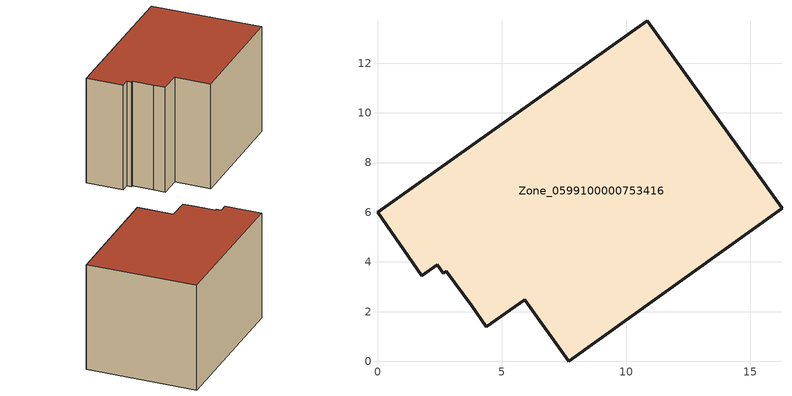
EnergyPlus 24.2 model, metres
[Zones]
Zone_0599100000753416
 floor ground (C_G): 3.8,2.23 2.76,3.63 2.65,3.55 2.4,3.88 1.79,3.45 0,6 10.85,13.71 16.27,6.16 7.69,0 5.92,2.47 4.38,1.4 z0
 wall outside (C_F): 10.85,13.71 0,6 1.79,3.45 2.4,3.88 2.65,3.55 2.76,3.63 3.8,2.23 4.38,1.4 5.92,2.47 7.69,0 16.27,6.16 10.85,13.71 z0:9.17
 roof outside (C_R): 2.76,3.63 3.8,2.23 4.38,1.4 5.92,2.47 7.69,0 16.27,6.16 10.85,13.71 0,6 1.79,3.45 2.4,3.88 2.65,3.55 z9.17
[BUILDING]
Pand.0599100000753416: North Axis=0; Terrain=City; Loads Convergence Tolerance Value=0.04; Temperature Convergence Tolerance Value=0.4; Solar Distribution=FullExterior; Maximum Number of Warmup Days=25; Minimum Number of Warmup Days=1
[Site:Location]
Rotterdam.The.Hague.AP_ZH_NLD Design_Conditions: Latitude=51.96; Longitude=4.45; Time Zone=1; Elevation=-4.5
[SITE:GROUNDTEMPERATURE:BUILDINGSURFACE]
18, 18, 18, 18, 18, 18, 18, 18, 18, 18, 18, 18
[MATERIAL] Thermal Absorptance=0.9; Solar Absorptance=0.7; Visible Absorptance=0.7
Name | Roughness | Thickness | Conductivity | Density | Specific Heat
G.TI.2006-2014 | MediumSmooth | 0.15 | 0.06 | 540 | 1210
F.TI.2006-2014 | Rough | 0.3 | 0.12 | 1920 | 840
R.TI.2006-2014 | MediumRough | 0.2 | 0.08 | 1500 | 1000
[CONSTRUCTION]
C_G: G.TI.2006-2014
C_F: F.TI.2006-2014
C_R: R.TI.2006-2014
[ZONE]
Zone_0599100000753416: Type=1; Multiplier=1; Ceiling Height=Autocalculate; Volume=Autocalculate; Floor Area=autocalculate; Part of Total Floor Area=Yes
[ZONEINFILTRATION:DESIGNFLOWRATE]
Infil_Zone_0599100000753416: Zone or ZoneList or Space or SpaceList=Zone_0599100000753416; Schedule=AlwaysOn; Design Flow Rate Calculation Method=Flow/Area; Flow Rate per Floor Area=0.0015; Constant Term Coefficient=1; Temperature Term Coefficient=0; Velocity Term Coefficient=0; Velocity Squared Term Coefficient=0
[HVACTEMPLATE:ZONE:IDEALLOADSAIRSYSTEM]
Zone_0599100000753416: Maximum Heating Supply Air Temperature=50; Minimum Cooling Supply Air Temperature=13; Maximum Heating Supply Air Humidity Ratio=0.0156; Minimum Cooling Supply Air Humidity Ratio=0.0077; Heating Limit=NoLimit; Cooling Limit=NoLimit; Dehumidification Control Type=ConstantSensibleHeatRatio; Cooling Sensible Heat Ratio=0.7; Dehumidification Setpoint=60; Humidification Control Type=None; Humidification Setpoint=30; Outdoor Air Method=None; Outdoor Air Flow Rate per Person=0.00944; Outdoor Air Flow Rate per Zone Floor Area=0; Outdoor Air Flow Rate per Zone=0; Demand Controlled Ventilation Type=None; Outdoor Air Economizer Type=NoEconomizer; Heat Recovery Type=None; Sensible Heat Recovery Effectiveness=0.7; Latent Heat Recovery Effectiveness=0.65
[ZONECONTROL:THERMOSTAT]
ThermostatControl_Zone_0599100000753416: Zone or ZoneList=Zone_0599100000753416; Control Type Schedule=DualSetpointControlType; Control 1=Thermostat_Zone_0599100000753416; Temperature Difference Between Cutout And Setpoint=0
[THERMOSTATSETPOINT:DUALSETPOINT]
Thermostat_Zone_0599100000753416: Heating Setpoint Temperature Schedule=HeatingSetpoint_Zone_0599100000753416; Cooling Setpoint Temperature Schedule=CoolingSetpoint_Zone_0599100000753416
[SCHEDULE:COMPACT]
HeatingSetpoint_Zone_0599100000753416: Through: 12/31, For: AllDays, Until: 24:00, 21
CoolingSetpoint_Zone_0599100000753416: Through: 12/31, For: AllDays, Until: 24:00, 24
DualSetpointControlType: Through: 12/31, For: AllDays, Until: 24:00, 4
AlwaysOn: Through: 12/31, For: AllDays, Until: 24:00, 1
